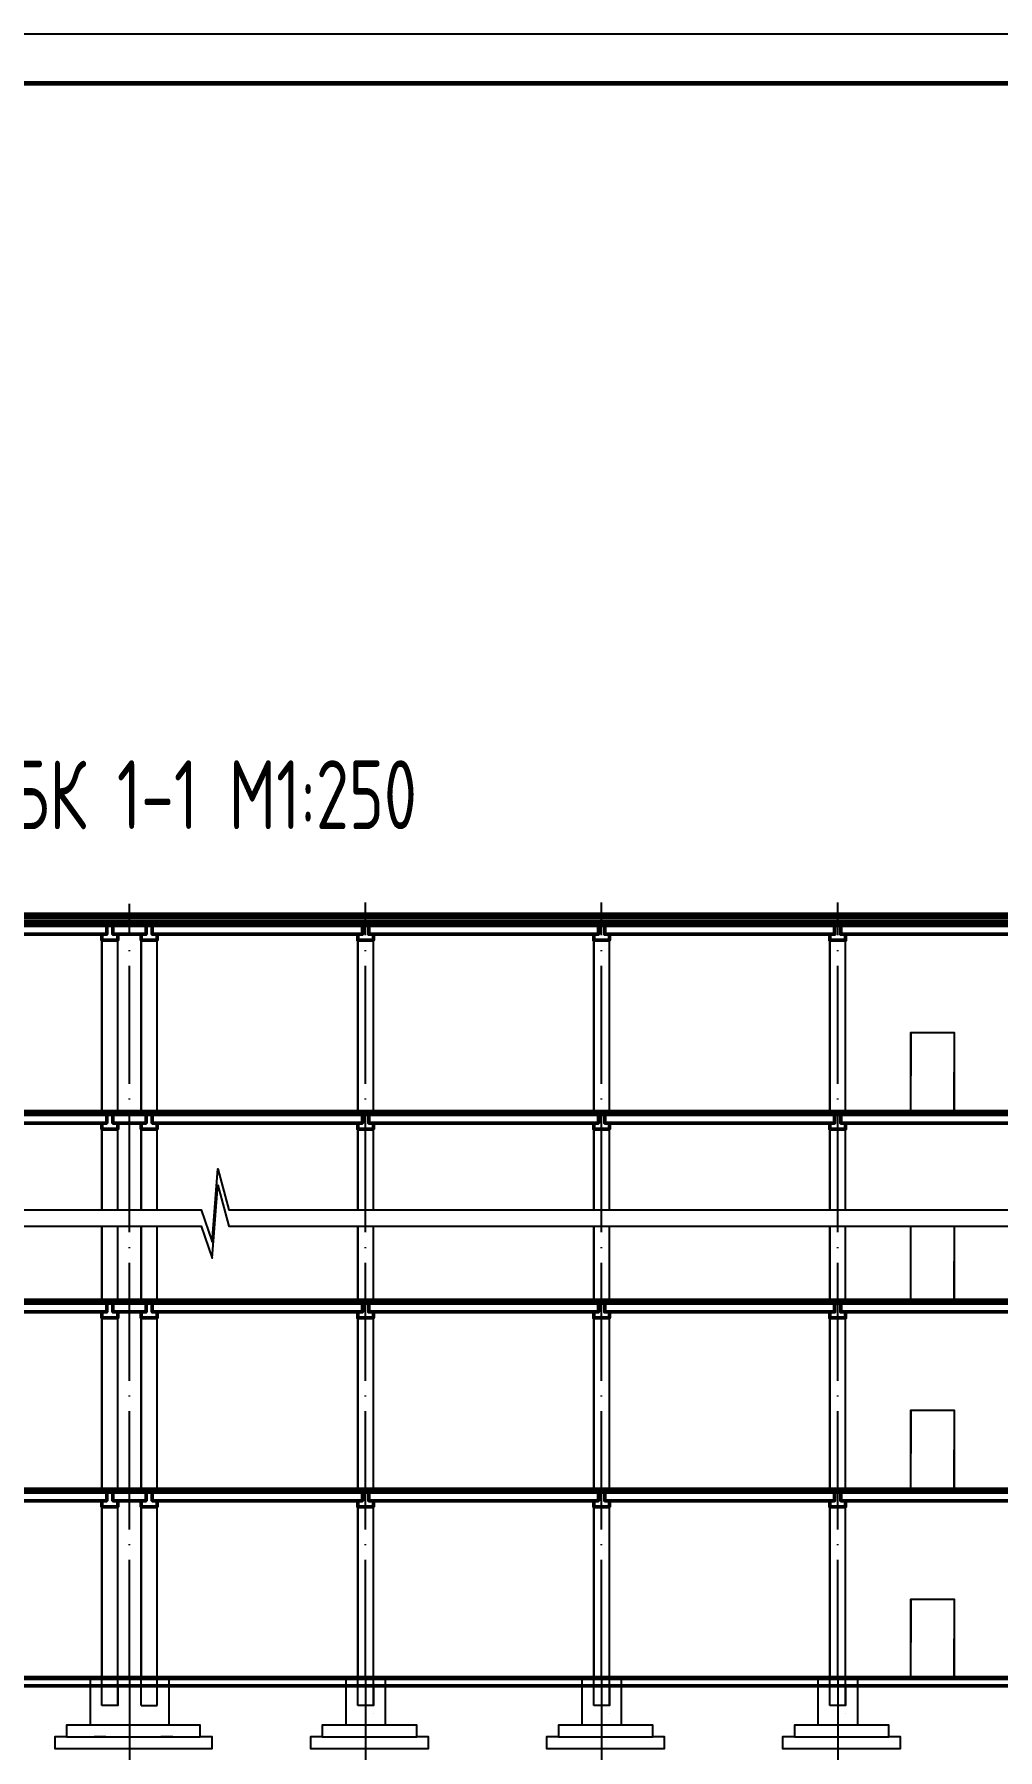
# Model space of a CAD drawing. Header units: millimetres. Extents: x -258526 to -95372, y 16759 to 83244.
# Drawn here: x -127198.1 to -127100.1, y 41407.9 to 41582.3 of the extents above; entities that cross this region are included whole.
import ezdxf

# ---------------------------------------------------------------- set-up
doc = ezdxf.new("R2010")
doc.units = ezdxf.units.MM
doc.header["$LTSCALE"] = 0.5
doc.linetypes.add('ACAD_ISO04W100', pattern=[30, 24, -3, 0, -3])
doc.layers.add('оси', color=7, linetype='ACAD_ISO04W100')
for name, color, linetype, lineweight in [('ТОЛСТЫЕ', 1, 'Continuous', 50), ('ТОНКИЕе', 7, 'Continuous', 25), ('я', 220, 'Continuous', 30), ('я1', 210, 'Continuous', 25)]:
    doc.layers.add(name, color=color, linetype=linetype, lineweight=lineweight)
doc.styles.add('Наклонный', font='isocpeur.ttf', dxfattribs={"width": 0.7, "height": 3.5})

msp = doc.modelspace()

# ---------------------------------------------------------------- linework, layer by layer
at = {"layer": 'оси', "color": 0}
for points in [[(-127188.3807, 41415.1616), (-127188.3807, 41493.8506)], [(-127164.3807, 41415.1616), (-127164.3807, 41494.0081)], [(-127140.3807, 41415.1616), (-127140.3807, 41494.0081)], [(-127116.3807, 41415.1616), (-127116.3807, 41494.0081)]]:
    msp.add_lwpolyline(points, dxfattribs=at)
at = {"layer": 'ТОЛСТЫЕ', "color": 0}
for points in [[(-127020.0607, 41491.6416), (-127019.5807, 41491.6416), (-127019.5807, 41492.0416), (-127019.5807, 41492.4416), (-127357.1807, 41492.4416), (-127356.9007, 41492.4416), (-127357.1807, 41492.4416), (-127357.1807, 41492.7216), (-127019.5807, 41492.7216), (-127019.5807, 41492.8016)], [(-127356.7007, 41491.6416), (-127357.1807, 41491.6416), (-127357.1807, 41492.0416), (-127019.5807, 41492.0416)], [(-127021.0619, 41492.8016), (-127355.6995, 41492.8016)], [(-127308.7007, 41491.6416), (-127020.0607, 41491.6416)], [(-127190.3807, 41491.6416), (-127190.7007, 41491.6416), (-127190.7007, 41490.7616), (-127191.1807, 41490.7616), (-127191.1807, 41490.1616), (-127189.5807, 41490.1616), (-127189.5807, 41490.1616), (-127189.5807, 41490.7616)], [(-127190.3807, 41491.6416), (-127190.0607, 41491.6416), (-127190.0607, 41490.7616), (-127189.5807, 41490.7616)], [(-127186.3807, 41491.6416), (-127186.7007, 41491.6416), (-127186.7007, 41490.7616), (-127187.1807, 41490.7616), (-127187.1807, 41490.1616), (-127185.5807, 41490.1616), (-127185.5807, 41490.1616), (-127185.5807, 41490.7616)], [(-127186.3807, 41491.6416), (-127186.0607, 41491.6416), (-127186.0607, 41490.7616), (-127185.5807, 41490.7616)], [(-127164.3807, 41491.6416), (-127164.7007, 41491.6416), (-127164.7007, 41490.7616), (-127165.1807, 41490.7616), (-127165.1807, 41490.1616), (-127163.5807, 41490.1616), (-127163.5807, 41490.1616), (-127163.5807, 41490.7616)], [(-127164.3807, 41491.6416), (-127164.0607, 41491.6416), (-127164.0607, 41490.7616), (-127163.5807, 41490.7616)], [(-127140.3807, 41491.6416), (-127140.7007, 41491.6416), (-127140.7007, 41490.7616), (-127141.1807, 41490.7616), (-127141.1807, 41490.1616), (-127139.5807, 41490.1616), (-127139.5807, 41490.1616), (-127139.5807, 41490.7616)], [(-127140.3807, 41491.6416), (-127140.0607, 41491.6416), (-127140.0607, 41490.7616), (-127139.5807, 41490.7616)], [(-127116.3807, 41491.6416), (-127116.7007, 41491.6416), (-127116.7007, 41490.7616), (-127117.1807, 41490.7616), (-127117.1807, 41490.1616), (-127115.5807, 41490.1616), (-127115.5807, 41490.1616), (-127115.5807, 41490.7616)], [(-127116.3807, 41491.6416), (-127116.0607, 41491.6416), (-127116.0607, 41490.7616), (-127115.5807, 41490.7616)], [(-127212.0607, 41490.7616), (-127190.7007, 41490.7616)], [(-127190.0607, 41490.7616), (-127186.7007, 41490.7616)], [(-127186.0607, 41490.7616), (-127164.7007, 41490.7616)], [(-127164.0607, 41490.7616), (-127140.7007, 41490.7616)], [(-127140.0607, 41490.7616), (-127116.7007, 41490.7616)], [(-127116.0607, 41490.7616), (-127092.7007, 41490.7616)], [(-127308.7007, 41472.4416), (-127068.7007, 41472.4416)], [(-127307.5807, 41472.7616), (-127068.3807, 41472.7616)], [(-127190.3807, 41472.4416), (-127190.7007, 41472.4416), (-127190.7007, 41471.5616), (-127191.1807, 41471.5616), (-127191.1807, 41470.9616), (-127189.5807, 41470.9616), (-127189.5807, 41470.9616), (-127189.5807, 41471.5616)], [(-127190.3807, 41472.4416), (-127190.0607, 41472.4416), (-127190.0607, 41471.5616), (-127189.5807, 41471.5616)], [(-127186.3807, 41472.4416), (-127186.7007, 41472.4416), (-127186.7007, 41471.5616), (-127187.1807, 41471.5616), (-127187.1807, 41470.9616), (-127185.5807, 41470.9616), (-127185.5807, 41470.9616), (-127185.5807, 41471.5616)], [(-127186.3807, 41472.4416), (-127186.0607, 41472.4416), (-127186.0607, 41471.5616), (-127185.5807, 41471.5616)], [(-127164.3807, 41472.4416), (-127164.7007, 41472.4416), (-127164.7007, 41471.5616), (-127165.1807, 41471.5616), (-127165.1807, 41470.9616), (-127163.5807, 41470.9616), (-127163.5807, 41470.9616), (-127163.5807, 41471.5616)], [(-127164.3807, 41472.4416), (-127164.0607, 41472.4416), (-127164.0607, 41471.5616), (-127163.5807, 41471.5616)], [(-127140.3807, 41472.4416), (-127140.7007, 41472.4416), (-127140.7007, 41471.5616), (-127141.1807, 41471.5616), (-127141.1807, 41470.9616), (-127139.5807, 41470.9616), (-127139.5807, 41470.9616), (-127139.5807, 41471.5616)], [(-127140.3807, 41472.4416), (-127140.0607, 41472.4416), (-127140.0607, 41471.5616), (-127139.5807, 41471.5616)], [(-127116.3807, 41472.4416), (-127116.7007, 41472.4416), (-127116.7007, 41471.5616), (-127117.1807, 41471.5616), (-127117.1807, 41470.9616), (-127115.5807, 41470.9616), (-127115.5807, 41470.9616), (-127115.5807, 41471.5616)], [(-127116.3807, 41472.4416), (-127116.0607, 41472.4416), (-127116.0607, 41471.5616), (-127115.5807, 41471.5616)], [(-127212.0607, 41471.5616), (-127190.7007, 41471.5616)], [(-127190.0607, 41471.5616), (-127186.7007, 41471.5616)], [(-127186.0607, 41471.5616), (-127164.7007, 41471.5616)], [(-127164.0607, 41471.5616), (-127140.7007, 41471.5616)], [(-127140.0607, 41471.5616), (-127116.7007, 41471.5616)], [(-127116.0607, 41471.5616), (-127092.7007, 41471.5616)], [(-127308.7007, 41453.2416), (-127067.5807, 41453.2416)], [(-127307.5807, 41453.5616), (-127067.5807, 41453.5616)], [(-127190.3807, 41453.2416), (-127190.7007, 41453.2416), (-127190.7007, 41452.3616), (-127191.1807, 41452.3616), (-127191.1807, 41451.7616), (-127189.5807, 41451.7616), (-127189.5807, 41451.7616), (-127189.5807, 41452.3616)], [(-127190.3807, 41453.2416), (-127190.0607, 41453.2416), (-127190.0607, 41452.3616), (-127189.5807, 41452.3616)], [(-127186.3807, 41453.2416), (-127186.7007, 41453.2416), (-127186.7007, 41452.3616), (-127187.1807, 41452.3616), (-127187.1807, 41451.7616), (-127185.5807, 41451.7616), (-127185.5807, 41451.7616), (-127185.5807, 41452.3616)], [(-127186.3807, 41453.2416), (-127186.0607, 41453.2416), (-127186.0607, 41452.3616), (-127185.5807, 41452.3616)], [(-127164.3807, 41453.2416), (-127164.7007, 41453.2416), (-127164.7007, 41452.3616), (-127165.1807, 41452.3616), (-127165.1807, 41451.7616), (-127163.5807, 41451.7616), (-127163.5807, 41451.7616), (-127163.5807, 41452.3616)], [(-127164.3807, 41453.2416), (-127164.0607, 41453.2416), (-127164.0607, 41452.3616), (-127163.5807, 41452.3616)], [(-127140.3807, 41453.2416), (-127140.7007, 41453.2416), (-127140.7007, 41452.3616), (-127141.1807, 41452.3616), (-127141.1807, 41451.7616), (-127139.5807, 41451.7616), (-127139.5807, 41451.7616), (-127139.5807, 41452.3616)], [(-127140.3807, 41453.2416), (-127140.0607, 41453.2416), (-127140.0607, 41452.3616), (-127139.5807, 41452.3616)], [(-127116.3807, 41453.2416), (-127116.7007, 41453.2416), (-127116.7007, 41452.3616), (-127117.1807, 41452.3616), (-127117.1807, 41451.7616), (-127115.5807, 41451.7616), (-127115.5807, 41451.7616), (-127115.5807, 41452.3616)], [(-127116.3807, 41453.2416), (-127116.0607, 41453.2416), (-127116.0607, 41452.3616), (-127115.5807, 41452.3616)], [(-127212.0607, 41452.3616), (-127190.7007, 41452.3616)], [(-127190.0607, 41452.3616), (-127186.7007, 41452.3616)], [(-127186.0607, 41452.3616), (-127164.7007, 41452.3616)], [(-127164.0607, 41452.3616), (-127140.7007, 41452.3616)], [(-127140.0607, 41452.3616), (-127116.7007, 41452.3616)], [(-127116.0607, 41452.3616), (-127092.7007, 41452.3616)], [(-127308.7007, 41434.0416), (-127068.7007, 41434.0416)], [(-127307.5807, 41434.3616), (-127068.3807, 41434.3616)], [(-127190.3807, 41434.0416), (-127190.7007, 41434.0416), (-127190.7007, 41433.1616), (-127191.1807, 41433.1616), (-127191.1807, 41432.5616), (-127189.5807, 41432.5616), (-127189.5807, 41432.5616), (-127189.5807, 41433.1616)], [(-127190.3807, 41434.0416), (-127190.0607, 41434.0416), (-127190.0607, 41433.1616), (-127189.5807, 41433.1616)], [(-127186.3807, 41434.0416), (-127186.7007, 41434.0416), (-127186.7007, 41433.1616), (-127187.1807, 41433.1616), (-127187.1807, 41432.5616), (-127185.5807, 41432.5616), (-127185.5807, 41432.5616), (-127185.5807, 41433.1616)], [(-127186.3807, 41434.0416), (-127186.0607, 41434.0416), (-127186.0607, 41433.1616), (-127185.5807, 41433.1616)], [(-127164.3807, 41434.0416), (-127164.7007, 41434.0416), (-127164.7007, 41433.1616), (-127165.1807, 41433.1616), (-127165.1807, 41432.5616), (-127163.5807, 41432.5616), (-127163.5807, 41432.5616), (-127163.5807, 41433.1616)], [(-127164.3807, 41434.0416), (-127164.0607, 41434.0416), (-127164.0607, 41433.1616), (-127163.5807, 41433.1616)], [(-127140.3807, 41434.0416), (-127140.7007, 41434.0416), (-127140.7007, 41433.1616), (-127141.1807, 41433.1616), (-127141.1807, 41432.5616), (-127139.5807, 41432.5616), (-127139.5807, 41432.5616), (-127139.5807, 41433.1616)], [(-127140.3807, 41434.0416), (-127140.0607, 41434.0416), (-127140.0607, 41433.1616), (-127139.5807, 41433.1616)], [(-127116.3807, 41434.0416), (-127116.7007, 41434.0416), (-127116.7007, 41433.1616), (-127117.1807, 41433.1616), (-127117.1807, 41432.5616), (-127115.5807, 41432.5616), (-127115.5807, 41432.5616), (-127115.5807, 41433.1616)], [(-127116.3807, 41434.0416), (-127116.0607, 41434.0416), (-127116.0607, 41433.1616), (-127115.5807, 41433.1616)], [(-127212.0607, 41433.1616), (-127190.7007, 41433.1616)], [(-127190.0607, 41433.1616), (-127186.7007, 41433.1616)], [(-127186.0607, 41433.1616), (-127164.7007, 41433.1616)], [(-127164.0607, 41433.1616), (-127140.7007, 41433.1616)], [(-127140.0607, 41433.1616), (-127116.7007, 41433.1616)], [(-127116.0607, 41433.1616), (-127092.7007, 41433.1616)], [(-127357.1807, 41415.1616), (-127357.1807, 41414.3616), (-127019.5807, 41414.3616)]]:
    msp.add_lwpolyline(points, dxfattribs=at)
at = {"layer": 'ТОНКИЕе', "color": 0}
for p, q in [((-127191.1807, 41471.5616), (-127191.1807, 41462.7308)), ((-127191.1807, 41462.7308), (-127191.1807, 41471.5616)), ((-127187.1807, 41471.5616), (-127187.1807, 41462.7308)), ((-127187.1807, 41462.7308), (-127187.1807, 41471.5616)), ((-127165.1807, 41471.5616), (-127165.1807, 41462.7308)), ((-127165.1807, 41462.7308), (-127165.1807, 41471.5616)), ((-127141.1807, 41471.5616), (-127141.1807, 41462.7308)), ((-127141.1807, 41462.7308), (-127141.1807, 41471.5616)), ((-127117.1807, 41471.5616), (-127117.1807, 41462.7308)), ((-127117.1807, 41462.7308), (-127117.1807, 41471.5616)), ((-127191.1807, 41453.5616), (-127191.1807, 41461.0695)), ((-127191.1807, 41461.0695), (-127191.1807, 41453.5616)), ((-127189.5807, 41453.5616), (-127189.5807, 41461.0695)), ((-127187.1807, 41453.5616), (-127187.1807, 41461.0695)), ((-127187.1807, 41461.0695), (-127187.1807, 41453.5616)), ((-127185.5807, 41453.5616), (-127185.5807, 41461.0695)), ((-127165.1807, 41453.5616), (-127165.1807, 41461.0695)), ((-127165.1807, 41461.0695), (-127165.1807, 41453.5616)), ((-127163.5807, 41453.5616), (-127163.5807, 41461.0695)), ((-127141.1807, 41453.5616), (-127141.1807, 41461.0695)), ((-127141.1807, 41461.0695), (-127141.1807, 41453.5616)), ((-127139.5807, 41453.5616), (-127139.5807, 41461.0695)), ((-127117.1807, 41453.5616), (-127117.1807, 41461.0695)), ((-127117.1807, 41461.0695), (-127117.1807, 41453.5616)), ((-127115.5807, 41453.5616), (-127115.5807, 41461.0695)), ((-127190.3807, 41453.5616), (-127191.1807, 41453.5616)), ((-127191.1807, 41453.5616), (-127189.5807, 41453.5616)), ((-127186.3807, 41453.5616), (-127187.1807, 41453.5616)), ((-127187.1807, 41453.5616), (-127185.5807, 41453.5616)), ((-127164.3807, 41453.5616), (-127165.1807, 41453.5616)), ((-127165.1807, 41453.5616), (-127163.5807, 41453.5616)), ((-127140.3807, 41453.5616), (-127141.1807, 41453.5616)), ((-127141.1807, 41453.5616), (-127139.5807, 41453.5616)), ((-127116.3807, 41453.5616), (-127117.1807, 41453.5616)), ((-127117.1807, 41453.5616), (-127115.5807, 41453.5616))]:
    msp.add_line(p, q, dxfattribs=at)
for points in [[(-127190.3807, 41472.7616), (-127191.1807, 41472.7616), (-127191.1807, 41490.7616), (-127191.1807, 41472.7616), (-127189.5807, 41472.7616), (-127189.5807, 41490.7616)], [(-127186.3807, 41472.7616), (-127187.1807, 41472.7616), (-127187.1807, 41490.7616), (-127187.1807, 41472.7616), (-127185.5807, 41472.7616), (-127185.5807, 41490.7616)], [(-127164.3807, 41472.7616), (-127165.1807, 41472.7616), (-127165.1807, 41490.7616), (-127165.1807, 41472.7616), (-127163.5807, 41472.7616), (-127163.5807, 41490.7616)], [(-127140.3807, 41472.7616), (-127141.1807, 41472.7616), (-127141.1807, 41490.7616), (-127141.1807, 41472.7616), (-127139.5807, 41472.7616), (-127139.5807, 41490.7616)], [(-127116.3807, 41472.7616), (-127117.1807, 41472.7616), (-127117.1807, 41490.7616), (-127117.1807, 41472.7616), (-127115.5807, 41472.7616), (-127115.5807, 41490.7616)], [(-127108.9323, 41472.7616), (-127108.9323, 41480.7616), (-127108.9323, 41476.3616), (-127108.9323, 41480.7616), (-127104.5323, 41480.7616), (-127104.5323, 41472.7616), (-127104.5323, 41476.7434)], [(-127189.5807, 41472.4416), (-127189.5807, 41474.5522)], [(-127185.5807, 41472.4416), (-127185.5807, 41474.5522)], [(-127163.5807, 41472.4416), (-127163.5807, 41474.5522)], [(-127139.5807, 41472.4416), (-127139.5807, 41474.5522)], [(-127115.5807, 41472.4416), (-127115.5807, 41474.5522)], [(-127189.5807, 41462.7308), (-127189.5807, 41471.5616)], [(-127185.5807, 41462.7308), (-127185.5807, 41471.5616)], [(-127163.5807, 41462.7308), (-127163.5807, 41471.5616)], [(-127139.5807, 41462.7308), (-127139.5807, 41471.5616)], [(-127115.5807, 41462.7308), (-127115.5807, 41471.5616)], [(-127367.8731, 41462.7308), (-127181.0906, 41462.7308), (-127179.9643, 41459.5027), (-127179.4011, 41466.9068), (-127178.2749, 41462.7308), (-127009.1119, 41462.7308)], [(-127367.8731, 41461.0695), (-127181.0906, 41461.0695), (-127179.9643, 41457.8415), (-127179.4011, 41465.2455), (-127178.2749, 41461.0695), (-127009.1119, 41461.0695)], [(-127108.9323, 41453.5616), (-127108.9323, 41461.0695)], [(-127104.5323, 41461.0695), (-127104.5323, 41453.5616), (-127104.5323, 41457.5434)], [(-127189.5807, 41453.2416), (-127189.5807, 41455.3522)], [(-127185.5807, 41453.2416), (-127185.5807, 41455.3522)], [(-127163.5807, 41453.2416), (-127163.5807, 41455.3522)], [(-127139.5807, 41453.2416), (-127139.5807, 41455.3522)], [(-127115.5807, 41453.2416), (-127115.5807, 41455.3522)], [(-127190.3807, 41434.3616), (-127191.1807, 41434.3616), (-127191.1807, 41452.3616), (-127191.1807, 41434.3616), (-127189.5807, 41434.3616), (-127189.5807, 41452.3616)], [(-127186.3807, 41434.3616), (-127187.1807, 41434.3616), (-127187.1807, 41452.3616), (-127187.1807, 41434.3616), (-127185.5807, 41434.3616), (-127185.5807, 41452.3616)], [(-127164.3807, 41434.3616), (-127165.1807, 41434.3616), (-127165.1807, 41452.3616), (-127165.1807, 41434.3616), (-127163.5807, 41434.3616), (-127163.5807, 41452.3616)], [(-127140.3807, 41434.3616), (-127141.1807, 41434.3616), (-127141.1807, 41452.3616), (-127141.1807, 41434.3616), (-127139.5807, 41434.3616), (-127139.5807, 41452.3616)], [(-127116.3807, 41434.3616), (-127117.1807, 41434.3616), (-127117.1807, 41452.3616), (-127117.1807, 41434.3616), (-127115.5807, 41434.3616), (-127115.5807, 41452.3616)], [(-127108.9323, 41434.3616), (-127108.9323, 41442.3616), (-127108.9323, 41437.9616), (-127108.9323, 41442.3616), (-127104.5323, 41442.3616), (-127104.5323, 41434.3616), (-127104.5323, 41438.3434)], [(-127189.5807, 41434.0416), (-127189.5807, 41436.1522)], [(-127185.5807, 41434.0416), (-127185.5807, 41436.1522)], [(-127163.5807, 41434.0416), (-127163.5807, 41436.1522)], [(-127139.5807, 41434.0416), (-127139.5807, 41436.1522)], [(-127115.5807, 41434.0416), (-127115.5807, 41436.1522)], [(-127190.3807, 41415.1616), (-127191.1807, 41415.1616), (-127191.1807, 41433.1616), (-127191.1807, 41415.1616), (-127189.5807, 41415.1616), (-127189.5807, 41433.1616)], [(-127189.5807, 41412.3616), (-127189.5807, 41433.1616)], [(-127186.3807, 41415.1616), (-127187.1807, 41415.1616), (-127187.1807, 41433.1616), (-127187.1807, 41415.1616), (-127185.5807, 41415.1616), (-127185.5807, 41433.1616)], [(-127185.5807, 41412.3616), (-127185.5807, 41433.1616)], [(-127164.3807, 41415.1616), (-127165.1807, 41415.1616), (-127165.1807, 41433.1616), (-127165.1807, 41415.1616), (-127163.5807, 41415.1616), (-127163.5807, 41433.1616)], [(-127163.5807, 41412.3616), (-127163.5807, 41433.1616)], [(-127140.3807, 41415.1616), (-127141.1807, 41415.1616), (-127141.1807, 41433.1616), (-127141.1807, 41415.1616), (-127139.5807, 41415.1616), (-127139.5807, 41433.1616)], [(-127139.5807, 41412.3616), (-127139.5807, 41433.1616)], [(-127116.3807, 41415.1616), (-127117.1807, 41415.1616), (-127117.1807, 41433.1616), (-127117.1807, 41415.1616), (-127115.5807, 41415.1616), (-127115.5807, 41433.1616)], [(-127115.5807, 41412.3616), (-127115.5807, 41433.1616)], [(-127108.9323, 41415.1616), (-127108.9323, 41423.1616), (-127108.9323, 41418.7616), (-127108.9323, 41423.1616), (-127104.5323, 41423.1616), (-127104.5323, 41415.1616), (-127104.5323, 41419.1434)], [(-127323.7898, 41415.1616), (-127020.3807, 41415.1616)], [(-127192.3807, 41415.1616), (-127192.3807, 41410.3616)], [(-127189.5807, 41415.1616), (-127188.3807, 41415.1616), (-127188.3807, 41410.3616)], [(-127188.3807, 41415.1616), (-127188.3807, 41410.3616)], [(-127185.5807, 41415.1616), (-127184.3807, 41415.1616), (-127184.3807, 41410.3616)], [(-127166.3807, 41415.1616), (-127166.3807, 41410.3616)], [(-127165.1807, 41415.1616), (-127164.3807, 41415.1616), (-127164.3807, 41411.3013)], [(-127165.1807, 41415.1616), (-127164.3807, 41415.1616), (-127164.3807, 41406.3616)], [(-127163.5807, 41415.1616), (-127162.3807, 41415.1616), (-127162.3807, 41410.3616)], [(-127142.3807, 41415.1616), (-127142.3807, 41410.3616)], [(-127141.1807, 41415.1616), (-127140.3807, 41415.1616), (-127140.3807, 41411.3013)], [(-127141.1807, 41415.1616), (-127140.3807, 41415.1616), (-127140.3807, 41406.3616)], [(-127139.5807, 41415.1616), (-127138.3807, 41415.1616), (-127138.3807, 41410.3616)], [(-127118.3807, 41415.1616), (-127118.3807, 41410.3616)], [(-127117.1807, 41415.1616), (-127116.3807, 41415.1616), (-127116.3807, 41411.3013)], [(-127117.1807, 41415.1616), (-127116.3807, 41415.1616), (-127116.3807, 41406.3616)], [(-127115.5807, 41415.1616), (-127114.3807, 41415.1616), (-127114.3807, 41410.3616)], [(-127189.5807, 41414.3616), (-127189.5807, 41412.3616), (-127191.1807, 41412.3616)], [(-127163.5807, 41414.3616), (-127163.5807, 41412.3616), (-127165.1807, 41412.3616)], [(-127139.5807, 41414.3616), (-127139.5807, 41412.3616), (-127141.1807, 41412.3616)], [(-127115.5807, 41414.3616), (-127115.5807, 41412.3616), (-127117.1807, 41412.3616)], [(-127188.3807, 41412.7616), (-127188.3807, 41378.7249)], [(-127187.1807, 41412.3616), (-127185.5807, 41412.3616)], [(-127187.5807, 41410.3616), (-127194.7807, 41410.3616), (-127194.7807, 41409.1616), (-127185.1807, 41409.1616)], [(-127183.5807, 41410.3616), (-127190.7807, 41410.3616)], [(-127190.7807, 41409.1616), (-127181.1807, 41409.1616), (-127181.1807, 41410.3616), (-127183.5807, 41410.3616)], [(-127185.1807, 41410.3616), (-127187.5807, 41410.3616)], [(-127161.5807, 41410.3616), (-127168.7807, 41410.3616), (-127168.7807, 41409.1616), (-127159.1807, 41409.1616), (-127159.1807, 41410.3616), (-127161.5807, 41410.3616)], [(-127137.5807, 41410.3616), (-127144.7807, 41410.3616), (-127144.7807, 41409.1616), (-127135.1807, 41409.1616), (-127135.1807, 41410.3616), (-127137.5807, 41410.3616)], [(-127113.5807, 41410.3616), (-127120.7807, 41410.3616), (-127120.7807, 41409.1616), (-127111.1807, 41409.1616), (-127111.1807, 41410.3616), (-127113.5807, 41410.3616)], [(-127194.7807, 41409.1616), (-127195.9807, 41409.1616), (-127195.9807, 41407.9616), (-127185.1807, 41407.9616), (-127183.9807, 41407.9616)], [(-127190.7807, 41409.1616), (-127191.9807, 41409.1616)], [(-127191.9807, 41407.9616), (-127181.1807, 41407.9616), (-127179.9807, 41407.9616), (-127179.9807, 41409.1616), (-127181.1807, 41409.1616)], [(-127183.9807, 41409.1616), (-127185.1807, 41409.1616)], [(-127168.7807, 41409.1616), (-127169.9807, 41409.1616), (-127169.9807, 41407.9616), (-127159.1807, 41407.9616), (-127157.9807, 41407.9616), (-127157.9807, 41409.1616), (-127159.1807, 41409.1616)], [(-127144.7807, 41409.1616), (-127145.9807, 41409.1616), (-127145.9807, 41407.9616), (-127135.1807, 41407.9616), (-127133.9807, 41407.9616), (-127133.9807, 41409.1616), (-127135.1807, 41409.1616)], [(-127120.7807, 41409.1616), (-127121.9807, 41409.1616), (-127121.9807, 41407.9616), (-127111.1807, 41407.9616), (-127109.9807, 41407.9616), (-127109.9807, 41409.1616), (-127111.1807, 41409.1616)]]:
    msp.add_lwpolyline(points, dxfattribs=at)
at = {"layer": 'ТОНКИЕе', "color": 0, "lineweight": 60}
msp.add_lwpolyline([(-127323.7898, 41415.1616), (-127012.7955, 41415.1616)], dxfattribs=at)
at = {"layer": 'ТОНКИЕе', "color": 0, "lineweight": 25}
for points in [[(-127191.1807, 41412.3616), (-127191.1807, 41415.1616)], [(-127187.1807, 41412.3616), (-127187.1807, 41415.1616)], [(-127165.1807, 41412.3616), (-127165.1807, 41415.1616)], [(-127141.1807, 41412.3616), (-127141.1807, 41415.1616)], [(-127117.1807, 41412.3616), (-127117.1807, 41415.1616)], [(-127191.1807, 41412.3616), (-127191.1807, 41414.3616)], [(-127165.1807, 41412.3616), (-127165.1807, 41414.3616)], [(-127141.1807, 41412.3616), (-127141.1807, 41414.3616)], [(-127117.1807, 41412.3616), (-127117.1807, 41414.3616)]]:
    msp.add_lwpolyline(points, dxfattribs=at)
at = {"layer": 'ТОНКИЕе', "color": 0}
for points in [[(-127163.5807, 41411.5616), (-127163.5807, 41411.5616)], [(-127139.5807, 41411.5616), (-127139.5807, 41411.5616)], [(-127115.5807, 41411.5616), (-127115.5807, 41411.5616)]]:
    msp.add_lwpolyline(points, close=True, dxfattribs=at)
at = {"layer": 'я', "color": 7, "lineweight": 60}
msp.add_lwpolyline([(-127385.005, 41290.27), (-126990.005, 41290.27), (-126990.005, 41577.27), (-127385.005, 41577.27), (-127385.005, 41290.27)], dxfattribs=at)
at = {"layer": 'я1', "color": 7}
msp.add_lwpolyline([(-127405.005, 41285.27), (-126985.005, 41285.27), (-126985.005, 41582.27), (-127405.005, 41582.27), (-127405.005, 41285.27)], dxfattribs=at)

# ---------------------------------------------------------------- texts
at = {"layer": 'ТОНКИЕе', "color": 0, "insert": (-127228.0198, 41508.4533), "char_height": 7, "attachment_point": 1, "style": 'Наклонный'}
msp.add_mtext_dynamic_manual_height_columns('{\\Q0;Разрез АБК 1-1 М1:250}', width=660.87029, gutter_width=35, heights=[0], dxfattribs=at)

doc.saveas('drawing.dxf')
